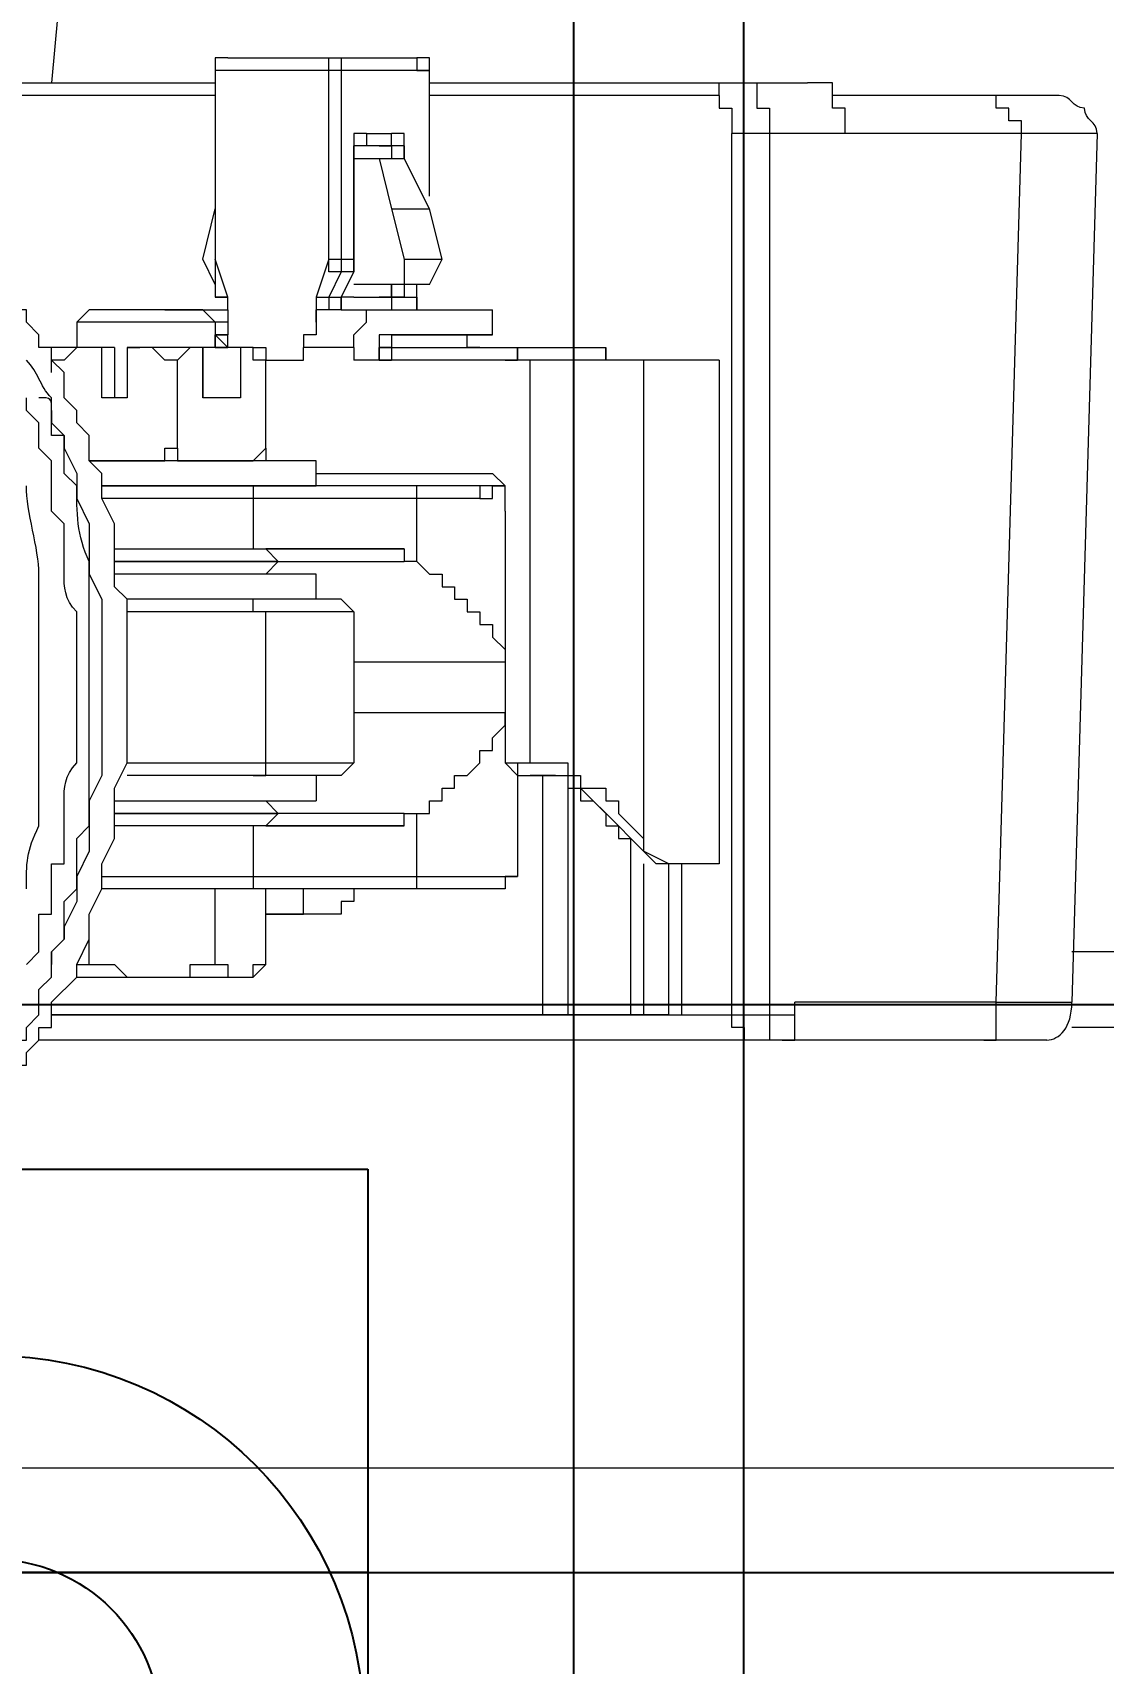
# Model space of a CAD drawing. Header units: millimetres. Extents: x 25083 to 52777, y 24772 to 45779.
# Drawn here: x 39177.67 to 39209.24, y 33927.06 to 33975.15 of the extents above; entities that cross this region are included whole.
import ezdxf

# ---------------------------------------------------------------- set-up
doc = ezdxf.new("R2010")
doc.units = ezdxf.units.MM
doc.styles.get("Standard").update_dxf_attribs({"font": ''})
doc.styles.get('Standard').set_extended_font_data('SimSun')
doc.dimstyles.new('ISO-25', dxfattribs={"dimtxt": 2.5, "dimasz": 2.5, "dimexe": 1.25, "dimexo": 0.625, "dimtad": 1, "dimtxsty": 'Standard', "dimcen": 2.5, "dimadec": 0, "dimazin": 0, "dimtfac": 1, "dimtmove": 0, "dimatfit": 3, "dimfxl": 1, "dimarcsym": 0})

# ---------------------------------------------------------------- blocks, each defined once
blk = doc.blocks.new('A$C6E4F4F8B')
for p, q in [((0, 70), (197.2, 70)), ((62.1, 63.918), (62.1, 6.083))]:
    blk.add_line(p, q)
at = {"color": 1}
for p in [(64, 63.918), (74, 63.918)]:
    blk.add_line(p, (24, 63.918), dxfattribs=at)
at = {"color": 6, "ltscale": 15}
blk.add_line((74, 6.083), (74, 63.918), dxfattribs=at)
for radius in [10.973, 4.973]:
    blk.add_arc((57.528, 52.832), radius, 0, 90)
blk = doc.blocks.new('*D925')
at = {"color": 0, "lineweight": -2}
for p, q in [((29677.862, 34881.662), (29677.862, 32448.293)), ((40733.017, 34757.645), (40733.017, 32448.293)), ((29680.362, 32449.543), (40730.517, 32449.543))]:
    blk.add_line(p, q, dxfattribs=at)
at = {"color": 0}
for points in [[(29680.362, 32449.96), (29680.362, 32449.127), (29677.862, 32449.543)], [(40730.517, 32449.127), (40730.517, 32449.96), (40733.017, 32449.543)]]:
    blk.add_solid(points, dxfattribs=at)
at = {"layer": 'DEFPOINTS', "color": 0}
for p in [(29677.862, 34882.287), (40733.017, 34758.27), (40733.017, 32449.543)]:
    blk.add_point(p, dxfattribs=at)
at = {"color": 0, "insert": (35205.439, 32451.628), "char_height": 2.5, "attachment_point": 5}
blk.add_mtext('11055,15', dxfattribs=at)
blk = doc.blocks.new('zw$D2F4')
at = {"color": 7, "lineweight": 5}
for points in [[(760.915, 318.997), (760.915, 318.626), (761.286, 318.255), (761.286, 317.512), (761.657, 317.512), (761.657, 317.141), (762.029, 317.141), (762.029, 316.769), (763.143, 315.655), (763.143, 315.284), (763.514, 315.284), (763.885, 314.912), (764.257, 314.912), (764.257, 314.541), (764.628, 314.541), (765, 314.17), (765.371, 314.17), (765.742, 313.798), (766.114, 313.798), (766.114, 313.427), (766.485, 313.427), (766.856, 313.056), (767.599, 313.056), (767.97, 312.684)], [(763.885, 314.912), (764.257, 314.541), (764.628, 314.541), (764.628, 314.17), (765, 314.17), (765, 313.798), (765.371, 313.798), (765.371, 313.427), (765.742, 313.427), (766.114, 313.056), (766.485, 313.056), (766.485, 312.684), (766.856, 312.684)], [(786.538, 312.684), (786.538, 313.056), (786.91, 313.056), (787.281, 313.427), (787.652, 313.427), (787.652, 313.798), (788.024, 313.798), (788.024, 314.17), (788.395, 314.17), (788.395, 314.541), (788.767, 314.541), (788.767, 314.912)], [(793.966, 307.857), (793.966, 314.541)], [(753.487, 7.056), (753.487, 313.798)], [(794.337, 313.798), (794.337, 307.857)], [(768.342, 313.427), (768.713, 313.056), (769.827, 313.056), (769.827, 312.684), (771.313, 312.684), (771.313, 312.313), (772.798, 312.313)], [(780.225, 312.313), (781.339, 312.313), (781.711, 312.684), (783.196, 312.684), (783.567, 313.056), (784.31, 313.056), (784.682, 313.427), (785.053, 313.427)], [(766.114, 283.347), (766.114, 313.056)], [(766.856, 312.684), (766.856, 294.116)], [(766.856, 294.488), (766.856, 312.684)], [(766.856, 312.684), (767.228, 312.684), (767.97, 311.942), (768.342, 311.942), (769.084, 311.57), (769.827, 311.57), (770.57, 311.199), (771.313, 311.199), (772.055, 310.827), (773.541, 310.827), (774.284, 310.456), (779.111, 310.456), (779.483, 310.827), (780.225, 310.827), (780.968, 310.827), (781.339, 310.827), (782.082, 311.199), (782.825, 311.199), (783.196, 311.57), (783.939, 311.57), (784.31, 311.942), (784.682, 311.942), (785.053, 312.313), (785.796, 312.313), (786.167, 312.684), (786.538, 312.684)], [(767.97, 312.684), (768.713, 312.684), (769.084, 312.313), (770.199, 312.313), (770.57, 311.942), (772.055, 311.942), (772.427, 311.57), (772.798, 311.57)], [(784.682, 312.684), (784.31, 312.684), (783.939, 312.313), (783.567, 312.313), (782.825, 311.942), (782.082, 311.942), (781.339, 311.57), (779.854, 311.57), (779.111, 311.199), (773.912, 311.199), (773.169, 311.57), (772.055, 311.57), (771.684, 311.57), (770.941, 311.942), (770.199, 311.942), (769.456, 312.313), (769.084, 312.313), (768.713, 312.684), (768.342, 312.684)], [(782.453, 311.942), (782.825, 312.313), (783.939, 312.313), (783.939, 312.684), (785.053, 312.684)], [(785.796, 312.684), (786.167, 312.684)], [(786.538, 311.199), (786.538, 311.942), (786.167, 312.313), (786.167, 312.684)], [(786.167, 312.684), (786.538, 312.684)], [(786.538, 310.827), (786.538, 313.056)], [(798.422, 312.313), (794.337, 312.684)], [(767.97, 311.942), (767.97, 306.743)], [(767.97, 311.942), (768.342, 311.942), (768.342, 311.57)], [(787.281, 311.942), (786.538, 311.942)], [(787.281, 307.857), (787.281, 311.942)], [(787.652, 311.57), (787.281, 311.942)], [(768.342, 311.57), (768.342, 310.827), (767.97, 310.456), (767.97, 308.599), (768.342, 308.599), (768.342, 308.228), (768.342, 307.857)], [(768.342, 311.57), (769.827, 311.57)], [(770.57, 299.687), (770.57, 311.199)], [(770.941, 311.199), (770.941, 298.944)], [(782.082, 300.058), (782.082, 311.199)], [(782.453, 311.199), (782.453, 304.886)], [(782.453, 300.058), (782.453, 311.199)], [(783.196, 305.257), (783.196, 311.57)], [(783.196, 304.886), (783.196, 311.57)], [(785.053, 311.199), (786.538, 311.199)], [(785.053, 310.456), (785.053, 311.199)], [(787.652, 308.228), (787.652, 311.57)], [(772.427, 302.286), (772.427, 310.827)], [(772.798, 310.827), (772.798, 306)], [(772.798, 307.485), (772.798, 310.827)], [(772.798, 306), (772.798, 310.827)], [(773.169, 310.827), (773.169, 304.886)], [(779.854, 304.886), (779.854, 310.827)], [(780.225, 310.827), (780.225, 306)], [(780.225, 310.827), (780.225, 307.485)], [(780.225, 306), (780.225, 310.827)], [(780.597, 310.827), (780.597, 302.286)], [(783.196, 310.827), (783.196, 309.342), (783.567, 309.342), (783.567, 308.971)], [(786.538, 310.827), (785.053, 310.827)], [(773.912, 304.143), (773.912, 310.456)], [(774.284, 310.456), (774.284, 303.772)], [(778.74, 303.772), (778.74, 310.456)], [(779.111, 304.143), (779.111, 310.456)], [(786.538, 310.456), (785.053, 310.456)], [(786.538, 310.085), (786.538, 310.456)], [(786.538, 310.085), (786.538, 310.456)], [(786.538, 310.456), (786.538, 310.085)], [(786.167, 308.971), (786.167, 309.342), (786.538, 309.713), (786.538, 310.085)], [(786.538, 308.228), (786.538, 310.085)], [(787.652, 309.342), (787.652, 310.085)], [(787.652, 309.342), (787.652, 307.485)], [(783.567, 308.971), (783.196, 308.971), (783.196, 307.857)], [(783.567, 308.971), (786.167, 308.971)], [(786.538, 308.228), (786.538, 308.599), (786.167, 308.971)], [(787.652, 308.599), (787.652, 307.857)], [(768.342, 307.857), (768.342, 307.485), (767.97, 307.485), (767.97, 306.743), (768.342, 306.743), (768.342, 306.371)], [(768.342, 307.857), (770.57, 307.857)], [(783.196, 307.857), (783.196, 307.114)], [(786.538, 308.228), (785.053, 308.228)], [(785.053, 308.228), (786.538, 308.228)], [(785.053, 307.114), (785.053, 308.228)], [(786.538, 306.743), (786.538, 308.228)], [(787.281, 307.857), (786.538, 307.857)], [(786.538, 307.485), (786.91, 307.857), (786.91, 307.485)], [(786.538, 307.857), (786.538, 307.485), (786.91, 307.485)], [(786.538, 307.857), (786.91, 307.857)], [(786.91, 307.857), (786.91, 307.485)], [(787.652, 308.228), (787.281, 307.857)], [(787.281, 307.857), (787.281, 308.228)], [(787.281, 307.485), (787.281, 307.857)], [(787.652, 307.485), (788.024, 307.485), (788.024, 307.857)], [(788.024, 307.485), (789.138, 307.857)], [(788.767, 307.857), (788.024, 307.857)], [(788.024, 307.857), (788.024, 307.485)], [(788.395, 307.857), (789.138, 308.228)], [(789.138, 307.857), (788.767, 307.857)], [(789.138, 308.228), (790.623, 307.857)], [(794.708, 307.857), (789.138, 307.857)], [(794.708, 307.857), (789.138, 307.857)], [(794.708, 301.543), (794.708, 307.857)], [(795.08, 307.485), (795.08, 307.857), (794.708, 307.857)], [(795.08, 307.857), (794.708, 307.857)], [(772.798, 307.485), (772.798, 306)], [(772.798, 307.485), (772.798, 306)], [(780.225, 307.485), (780.225, 306)], [(780.225, 307.485), (780.225, 306)], [(786.538, 307.114), (786.538, 307.485)], [(787.652, 307.485), (786.91, 307.485)], [(787.652, 307.485), (786.91, 307.485)], [(787.652, 307.485), (788.024, 307.485)], [(795.08, 307.485), (795.08, 301.915)], [(783.196, 307.114), (783.196, 306.743), (783.567, 306.371)], [(786.538, 307.114), (785.053, 307.114)], [(786.167, 306.371), (786.167, 306.743), (786.538, 306.743), (786.538, 307.114)], [(767.97, 306.743), (768.342, 306.371)], [(768.342, 306.371), (770.57, 306.371)], [(769.827, 306.371), (769.827, 305.257)], [(769.827, 304.514), (769.827, 306.371)], [(770.941, 306.743), (770.57, 306.743)], [(772.427, 306.743), (770.941, 306.743)], [(772.427, 306.371), (772.798, 306)], [(772.427, 306.371), (772.427, 302.286)], [(773.169, 306.371), (772.798, 306)], [(772.798, 302.286), (772.798, 306.371)], [(773.912, 306.743), (773.912, 306.371), (774.284, 306.371)], [(774.284, 306.371), (778.74, 306.371)], [(778.74, 306.371), (778.74, 306.743), (779.111, 306.743)], [(779.854, 306.371), (780.225, 306)], [(780.597, 306.371), (780.225, 306)], [(780.225, 306.371), (780.225, 302.286)], [(782.082, 306.743), (780.597, 306.743)], [(780.597, 302.286), (780.597, 306.371)], [(782.453, 306.743), (782.082, 306.743)], [(783.567, 306.371), (783.196, 306.371), (783.196, 306.743)], [(783.567, 306.371), (786.167, 306.371)], [(786.538, 306.743), (786.538, 306.371), (786.167, 306.371)], [(786.167, 306.371), (786.167, 305.628)], [(786.167, 305.628), (786.167, 305.257), (786.538, 305.257)], [(769.827, 305.257), (770.57, 305.257)], [(769.827, 304.886), (769.827, 305.257)], [(786.538, 303.772), (786.538, 305.257)], [(787.281, 304.886), (786.91, 304.886), (786.91, 305.257), (786.538, 305.257)], [(769.827, 304.143), (769.827, 304.514)], [(773.912, 304.886), (773.169, 304.886)], [(779.111, 304.886), (779.854, 304.886)], [(782.453, 304.886), (783.196, 304.886)], [(782.825, 304.886), (782.825, 299.687)], [(782.825, 304.886), (782.825, 299.687)], [(787.281, 304.886), (787.652, 304.886)], [(787.652, 304.143), (787.652, 304.886), (787.281, 304.886)], [(787.652, 304.514), (787.652, 304.886)], [(788.024, 304.886), (787.652, 304.886)], [(788.024, 304.514), (787.652, 304.514)], [(789.138, 304.514), (788.024, 304.886)], [(788.024, 304.886), (788.024, 304.514)], [(788.024, 304.514), (788.024, 304.143)], [(788.767, 304.143), (788.024, 304.514)], [(788.767, 304.143), (788.767, 304.514), (789.138, 304.514)], [(789.138, 304.514), (794.708, 304.514)], [(789.138, 304.514), (789.138, 303.772)], [(794.708, 304.143), (794.708, 304.514)], [(794.708, 304.514), (795.08, 304.514), (795.08, 304.143)], [(770.57, 303.4), (770.57, 303.772), (770.199, 303.772), (770.199, 304.143), (769.827, 304.143)], [(787.652, 304.143), (787.652, 302.658)], [(787.652, 304.143), (787.652, 299.687)], [(788.024, 303.772), (788.024, 304.143), (787.652, 304.143)], [(788.024, 304.143), (787.652, 304.143)], [(787.652, 304.143), (788.024, 304.143)], [(788.024, 303.772), (788.024, 304.143)], [(788.767, 303.772), (788.024, 304.143)], [(788.024, 304.143), (788.767, 303.772)], [(788.024, 303.772), (788.024, 304.143)], [(788.767, 303.772), (788.767, 304.143)], [(789.138, 304.143), (788.767, 304.143)], [(794.708, 304.143), (789.138, 304.143)], [(795.08, 304.143), (794.708, 304.143)], [(778.74, 303.772), (774.284, 303.772)], [(775.769, 303.772), (775.769, 299.315)], [(777.254, 299.315), (777.254, 303.772)], [(786.538, 303.772), (786.167, 303.772)], [(786.167, 293.002), (786.167, 303.772)], [(786.538, 303.772), (786.91, 303.772), (787.281, 303.4), (787.652, 303.4), (787.652, 303.029), (787.652, 302.658)], [(788.024, 303.772), (788.024, 303.029)], [(788.395, 301.543), (788.395, 303.772)], [(789.138, 303.772), (788.767, 303.772)], [(788.767, 303.772), (789.138, 303.772)], [(792.48, 303.772), (789.138, 303.772)], [(789.138, 303.772), (792.48, 303.772)], [(792.109, 303.772), (792.109, 302.286)], [(792.48, 303.4), (792.48, 303.772)], [(792.851, 303.4), (792.851, 303.772), (792.48, 303.772)], [(786.538, 303.029), (786.167, 303.029)], [(786.167, 303.029), (786.538, 303.029)], [(786.167, 303.029), (786.167, 302.658)], [(786.538, 303.029), (786.538, 300.429)], [(786.91, 302.658), (786.538, 302.658), (786.538, 303.029)], [(786.538, 303.029), (786.538, 302.658)], [(786.91, 302.658), (786.91, 303.029), (786.538, 303.029)], [(788.395, 302.658), (788.024, 302.658), (788.024, 303.029)], [(788.024, 303.029), (788.024, 302.658), (788.395, 302.658)], [(788.024, 302.658), (788.024, 303.029)], [(788.024, 303.029), (788.024, 302.658), (788.395, 302.658)], [(792.109, 303.029), (790.623, 302.658)], [(792.48, 302.658), (792.48, 303.4)], [(792.851, 303.4), (792.48, 303.4)], [(792.48, 303.029), (792.48, 302.658)], [(792.851, 303.4), (792.851, 302.658)], [(786.167, 299.315), (786.167, 302.658)], [(786.538, 302.658), (786.167, 302.658)], [(786.538, 302.658), (786.538, 296.344)], [(786.91, 302.658), (786.91, 299.687)], [(786.91, 300.058), (786.91, 302.658)], [(788.024, 302.286), (788.024, 302.658), (787.652, 302.658)], [(788.395, 302.658), (788.024, 302.658)], [(788.024, 302.658), (788.024, 302.286)], [(790.623, 302.658), (789.138, 302.286)], [(790.623, 302.658), (790.623, 301.543)], [(792.48, 302.658), (792.109, 302.658)], [(792.48, 302.286), (792.48, 302.658)], [(792.48, 302.286), (792.851, 302.286), (792.851, 302.658)], [(792.48, 302.286), (792.48, 302.658)], [(792.48, 302.658), (792.851, 302.658)], [(772.427, 302.286), (772.798, 302.286)], [(780.597, 302.286), (780.225, 302.286)], [(788.024, 302.286), (788.024, 301.915)], [(788.395, 302.286), (788.024, 302.286)], [(789.138, 302.286), (788.395, 302.286)], [(789.138, 302.286), (789.138, 301.172)], [(790.623, 301.543), (792.109, 302.286)], [(792.48, 302.286), (792.109, 302.286)], [(792.109, 302.286), (792.48, 302.286)], [(770.57, 301.915), (770.941, 301.915)], [(770.941, 301.915), (772.798, 301.915)], [(772.798, 301.915), (772.798, 301.543), (773.169, 301.543), (773.169, 301.172), (773.541, 301.172), (773.541, 300.801), (773.912, 300.801), (773.912, 300.429), (774.284, 300.058), (774.655, 300.058), (774.655, 299.687), (775.026, 299.687), (775.398, 299.315), (775.769, 299.315)], [(780.225, 301.915), (779.854, 301.543), (779.854, 301.172), (779.483, 301.172), (779.483, 300.801), (779.111, 300.801), (779.111, 300.429), (778.74, 300.429), (778.74, 300.058), (778.368, 300.058), (778.368, 299.687), (777.997, 299.687), (777.626, 299.315), (777.254, 299.315)], [(780.225, 301.915), (782.082, 301.915)], [(782.082, 301.915), (782.453, 301.915)], [(788.024, 301.915), (787.652, 301.915)], [(787.652, 301.915), (788.024, 301.915)], [(788.024, 301.915), (788.395, 301.915)], [(788.024, 301.915), (788.395, 301.915)], [(788.395, 301.543), (789.138, 301.172)], [(789.138, 301.172), (790.623, 301.543)], [(790.995, 301.543), (794.708, 301.543)], [(791.366, 301.543), (794.708, 301.543)], [(793.966, 293.002), (793.966, 301.543)], [(794.337, 301.543), (794.337, 290.403)], [(794.708, 301.543), (795.08, 301.543), (795.08, 301.915)], [(795.08, 301.915), (794.708, 301.915), (794.708, 301.543)], [(786.538, 300.058), (786.538, 300.429)], [(786.538, 300.058), (786.538, 300.429)], [(786.538, 300.429), (786.91, 300.429)], [(770.941, 298.944), (770.941, 299.315), (770.57, 299.315), (770.57, 299.687)], [(781.711, 299.315), (782.453, 299.315), (782.825, 299.687)], [(782.453, 300.058), (782.082, 300.058)], [(782.082, 300.058), (782.082, 299.687), (782.453, 299.687), (782.453, 299.315)], [(782.453, 299.315), (782.453, 300.058)], [(786.91, 299.687), (786.91, 300.058)], [(786.91, 299.687), (787.652, 299.687)], [(774.284, 299.315), (773.912, 298.944)], [(781.711, 299.315), (774.284, 299.315)], [(774.284, 299.315), (774.284, 298.573)], [(786.167, 299.315), (786.167, 298.944)], [(786.167, 298.944), (786.167, 299.315)], [(786.167, 299.315), (786.167, 298.944), (786.538, 298.944)], [(774.284, 298.944), (770.941, 298.944)], [(773.912, 298.944), (773.912, 297.83)], [(773.912, 298.944), (773.912, 298.573)], [(786.167, 296.344), (786.167, 298.944)], [(786.538, 298.944), (786.167, 298.944)], [(766.856, 298.201), (773.912, 298.201)], [(766.856, 297.83), (766.856, 298.201)], [(774.284, 298.573), (774.284, 297.459), (773.912, 297.459), (773.912, 297.087), (773.541, 297.087), (773.541, 296.344), (773.169, 296.344), (773.169, 295.973), (772.798, 295.973), (772.055, 295.23), (771.684, 295.23)], [(773.912, 297.83), (773.912, 298.573)], [(774.284, 298.573), (786.167, 298.573)], [(773.912, 297.83), (773.912, 297.459), (773.541, 297.459), (773.541, 297.087), (773.169, 297.087), (773.169, 296.716), (772.798, 296.344), (772.427, 296.344), (772.427, 295.973), (772.055, 295.602)], [(773.912, 297.83), (773.912, 297.459), (773.541, 297.459), (773.541, 297.087), (772.427, 295.973), (772.055, 295.973), (772.055, 295.602)], [(773.912, 297.459), (766.856, 297.459)], [(786.538, 296.344), (786.167, 296.344)], [(786.167, 296.344), (786.538, 296.344)], [(766.856, 295.602), (772.055, 295.602)], [(772.055, 295.602), (771.313, 294.859)], [(771.313, 294.859), (772.055, 295.602)], [(771.313, 295.23), (766.856, 295.23)], [(771.313, 294.488), (771.684, 295.23)], [(771.313, 293.002), (771.313, 294.859)], [(786.167, 295.23), (771.684, 295.23)], [(766.856, 294.488), (771.313, 294.488)], [(771.313, 294.116), (766.856, 294.116)], [(766.856, 294.116), (766.856, 290.774)], [(786.167, 293.002), (771.313, 293.002)], [(793.966, 293.002), (793.594, 293.002), (793.594, 292.631), (793.223, 292.631), (792.851, 292.631)], [(793.966, 293.002), (794.337, 293.002), (794.337, 292.631)], [(766.114, 291.888), (766.114, 292.26), (766.485, 292.26), (766.485, 292.631), (766.856, 292.631)], [(766.856, 292.631), (792.851, 292.631)], [(792.851, 284.09), (792.851, 292.631)], [(794.337, 292.631), (794.337, 291.888), (793.594, 291.888), (793.594, 291.517), (792.851, 291.517)], [(766.856, 291.517), (766.114, 291.517), (766.114, 291.888)], [(792.851, 291.517), (766.856, 291.517)], [(766.114, 291.145), (766.114, 290.774), (766.856, 290.774)], [(766.856, 290.774), (767.228, 290.774)], [(767.228, 284.832), (767.228, 290.774)], [(793.966, 289.66), (794.337, 289.66), (794.337, 290.403)], [(792.851, 289.289), (793.594, 289.289), (793.594, 289.66), (793.966, 289.66)], [(793.966, 282.976), (793.966, 289.66)], [(766.114, 285.204), (766.114, 284.832), (766.856, 284.832), (767.228, 284.832)], [(767.228, 284.832), (792.851, 284.09)], [(767.228, 284.832), (767.228, 282.604)], [(792.851, 284.09), (793.223, 284.09), (793.223, 284.461), (793.594, 284.461), (793.594, 284.832), (793.966, 284.832)], [(792.851, 281.861), (792.851, 284.09)], [(766.485, 4.828), (766.485, 282.604)], [(792.851, 281.861), (767.228, 282.604)], [(768.713, 6.684), (768.713, 282.604)]]:
    blk.add_lwpolyline(points, dxfattribs=at)
for points in [[(770.57, 313.427), (771.313, 313.427), (771.684, 313.427), (772.427, 313.056)], [(779.854, 313.056), (780.597, 313.056), (781.711, 313.427), (782.453, 313.427)], [(785.053, 312.684), (785.424, 313.056), (785.796, 313.056), (786.167, 313.427)], [(767.97, 312.684), (767.97, 312.684), (767.97, 312.684), (768.342, 312.684)], [(772.427, 313.056), (772.427, 313.056), (772.798, 313.056), (773.169, 313.056)], [(773.169, 313.056), (773.169, 313.056), (773.541, 313.056), (773.912, 313.056)], [(773.912, 313.056), (773.912, 313.056), (774.284, 313.056), (774.284, 313.056)], [(774.284, 313.056), (775.026, 313.056), (775.769, 313.056), (776.512, 313.056)], [(776.512, 313.056), (777.254, 313.056), (778.368, 313.056), (779.111, 313.056)], [(779.111, 313.056), (779.483, 313.056), (779.483, 313.056), (779.854, 313.056)], [(779.854, 313.056), (779.854, 313.056), (779.854, 313.056), (779.854, 313.056)], [(784.682, 312.684), (785.053, 312.684), (785.053, 312.684), (785.053, 313.056)], [(772.798, 312.313), (772.798, 312.313), (773.169, 312.313), (773.169, 312.313)], [(773.169, 312.313), (773.541, 312.313), (773.912, 312.313), (774.284, 311.942)], [(778.74, 311.942), (779.111, 312.313), (779.483, 312.313), (779.854, 312.313)], [(779.854, 312.313), (779.854, 312.313), (780.225, 312.313), (780.225, 312.313)], [(774.284, 311.942), (774.284, 311.942), (774.655, 311.942), (774.655, 311.942)], [(774.655, 311.942), (775.398, 311.942), (775.769, 311.942), (776.512, 311.942)], [(776.512, 311.942), (776.883, 311.942), (777.626, 311.942), (778.368, 311.942)], [(778.368, 311.942), (778.368, 311.942), (778.74, 311.942), (778.74, 311.942)], [(780.225, 311.57), (780.968, 311.942), (781.711, 311.942), (782.453, 311.942)], [(772.798, 311.57), (772.798, 311.57), (772.798, 311.57), (772.798, 311.57)], [(772.798, 311.57), (773.541, 311.57), (773.912, 311.57), (774.284, 311.57)], [(774.284, 311.57), (775.026, 311.57), (775.769, 311.57), (776.512, 311.57)], [(774.284, 311.57), (774.284, 311.57), (774.284, 311.57), (774.284, 311.57)], [(776.512, 311.57), (777.254, 311.57), (777.997, 311.57), (778.74, 311.57)], [(778.74, 311.57), (778.74, 311.57), (778.74, 311.57), (778.74, 311.57)], [(778.74, 311.57), (779.111, 311.57), (779.483, 311.57), (779.854, 311.57)], [(779.854, 311.57), (780.225, 311.57), (780.225, 311.57), (780.225, 311.57)], [(783.196, 311.57), (783.196, 311.199), (783.196, 311.199), (783.196, 310.827)], [(786.538, 308.228), (786.538, 308.228), (786.538, 308.228), (786.538, 308.228)], [(786.91, 307.485), (786.91, 307.485), (786.91, 307.485), (786.91, 307.857)], [(789.138, 307.857), (789.138, 307.857), (789.138, 307.857), (788.767, 307.857)], [(795.08, 307.485), (795.08, 307.485), (795.08, 307.485), (795.08, 307.857)], [(795.08, 307.857), (795.08, 307.857), (795.08, 307.857), (795.08, 307.857)], [(786.91, 307.485), (786.91, 307.485), (786.91, 307.485), (786.91, 307.485)], [(787.652, 307.485), (787.652, 307.485), (787.652, 307.485), (787.652, 307.485)], [(788.024, 307.485), (788.024, 307.485), (788.024, 307.485), (788.024, 307.485)], [(782.453, 305.257), (782.453, 304.886), (782.453, 304.886), (782.453, 304.886)], [(783.196, 304.886), (783.196, 304.886), (783.196, 304.886), (783.196, 305.257)], [(782.453, 304.886), (782.453, 304.886), (782.453, 304.886), (782.453, 304.886)], [(783.196, 304.886), (783.196, 304.886), (783.196, 304.886), (783.196, 304.886)], [(773.912, 304.143), (773.912, 304.143), (774.284, 303.772), (774.284, 303.772)], [(778.74, 303.772), (778.74, 303.772), (779.111, 304.143), (779.111, 304.143)], [(787.652, 304.143), (787.652, 304.143), (787.652, 304.143), (787.652, 304.143)], [(788.024, 304.143), (788.024, 304.143), (788.024, 304.143), (788.024, 304.143)], [(788.024, 303.772), (788.024, 303.772), (788.024, 303.772), (788.024, 303.772)], [(788.024, 303.772), (788.024, 303.772), (788.024, 303.772), (788.024, 303.772)], [(788.024, 303.772), (788.024, 303.772), (788.024, 303.772), (788.024, 303.772)], [(788.024, 303.772), (788.024, 303.772), (788.024, 303.772), (788.024, 303.772)], [(786.538, 303.029), (786.538, 303.029), (786.538, 303.029), (786.538, 303.029)], [(787.652, 302.658), (787.652, 302.658), (787.652, 302.658), (787.652, 302.658)], [(788.024, 302.658), (788.024, 302.658), (788.024, 302.658), (787.652, 302.658)], [(788.024, 302.658), (788.024, 302.658), (788.024, 302.658), (787.652, 302.658)], [(772.798, 302.286), (772.798, 302.286), (772.798, 301.915), (772.798, 301.915)], [(780.225, 301.915), (780.225, 301.915), (780.225, 302.286), (780.225, 302.286)], [(788.024, 301.915), (788.024, 301.915), (788.024, 301.915), (788.024, 301.915)], [(786.538, 300.429), (786.538, 300.429), (786.91, 300.429), (786.91, 300.429)], [(772.055, 295.602), (772.055, 295.602), (772.055, 295.602), (772.055, 295.602)], [(766.856, 294.488), (766.856, 294.488), (766.856, 294.116), (766.856, 294.116)], [(766.114, 283.347), (766.114, 282.976), (766.485, 282.604), (767.228, 282.604)], [(793.594, 282.233), (793.594, 282.604), (793.966, 282.604), (793.966, 282.976)], [(792.851, 281.861), (793.223, 281.861), (793.223, 282.233), (793.594, 282.233)]]:
    blk.add_open_spline(points, degree=3, dxfattribs=at)
blk = doc.blocks.new('zw$50CE')
blk.add_blockref('zw$D2F4', (22.01, 103.569))

msp = doc.modelspace()

# ---------------------------------------------------------------- linework, layer by layer
at = {"color": 1, "ltscale": 15}
msp.add_line((37659.964, 33946.483), (40674.281, 33946.483), dxfattribs=at)
at = {"ltscale": 15}
msp.add_line((29782.964, 33929.733), (40674.281, 33929.733), dxfattribs=at)
msp.add_lwpolyline([(39118.63, 33273.983), (39118.63, 34140.649), (39198.63, 34140.649), (39198.63, 33273.983)], close=True, dxfattribs=at)

# ---------------------------------------------------------------- block references
at = {"rotation": 90}
msp.add_blockref('zw$50CE', (39594.481, 33157.316), dxfattribs=at)
at = {"xscale": -1, "rotation": 269.9999999999999}
msp.add_blockref('A$C6E4F4F8B', (39123.63, 33867.633), dxfattribs=at)

# ---------------------------------------------------------------- dimensions: what is measured, and where the dimension line sits
dim = msp.add_linear_dim(base=(40733.0166, 32449.5434), p1=(29677.8617, 34882.2868), p2=(40733.0166, 34758.2702), dimstyle='ISO-25')
dim.commit()
dim.dimension.update_dxf_attribs({"geometry": '*D925', "text_midpoint": (35205.4391, 32449.5434), "dimtype": 160})

doc.saveas('drawing.dxf')
